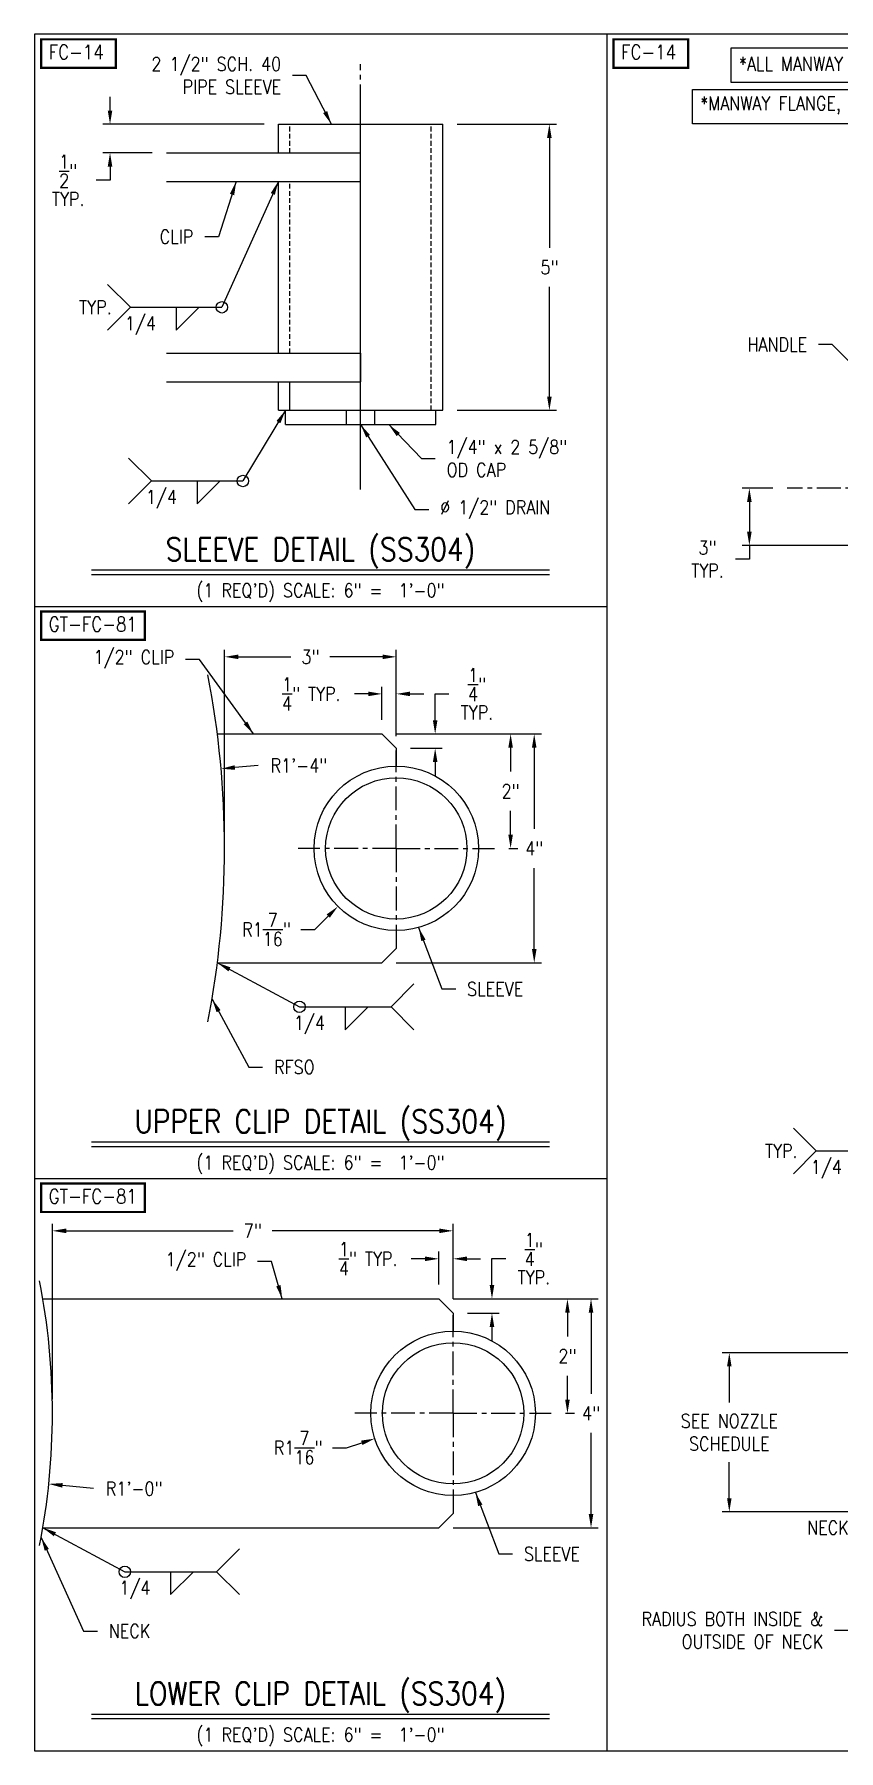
# Model space of a CAD drawing. Extents: x 9 to 135, y 7 to 99.
# Drawn here: x 9 to 51.2, y 9 to 99 of the extents above; entities that cross this region are included whole.
import ezdxf
from ezdxf.enums import TextEntityAlignment as Align

# ---------------------------------------------------------------- set-up
doc = ezdxf.new("R2010")
doc.units = 0
doc.header["$MEASUREMENT"] = 0
doc.header["$PDMODE"] = 33
doc.header["$PDSIZE"] = -0.5
doc.linetypes.add('CENTER', pattern=[2, 1.25, -0.25, 0.25, -0.25])
doc.linetypes.add('HIDDEN', pattern=[0.375, 0.25, -0.125])
doc.layers.get('0').update_dxf_attribs({"linetype": 'CONTINUOUS'})
doc.layers.get('Defpoints').update_dxf_attribs({"linetype": 'CONTINUOUS'})
for name, color, linetype in [('212 SCH 40', 7, 'CONTINUOUS'), ('24T-150-RFSO', 14, 'CONTINUOUS'), ('CAP', 1, 'CONTINUOUS'), ('CENTER', 6, 'CENTER'), ('CLIP', 3, 'CONTINUOUS'), ('DIM', 1, 'CONTINUOUS'), ('NECK', 242, 'CONTINUOUS'), ('TEXT', 4, 'CONTINUOUS')]:
    doc.layers.add(name, color=color, linetype=linetype)
doc.styles.add('ROMANS', font='ROMANS.shx', dxfattribs={"width": 0.85, "height": 0.72})
doc.styles.get("Standard").update_dxf_attribs({"font": 'sanss___.ttf'})
doc.dimstyles.get("Standard").update_dxf_attribs({"dimtxt": 0.18, "dimasz": 0.18, "dimexe": 0.18, "dimexo": 0.0625, "dimgap": 0.09, "dimtad": 0, "dimtih": 1, "dimtoh": 1, "dimdec": 4, "dimzin": 0, "dimdsep": 46, "dimtxsty": 'Standard', "dimcen": 0.09, "dimadec": 0, "dimazin": 0, "dimtfac": 1, "dimtdec": 4, "dimtofl": 0, "dimtmove": 0, "dimatfit": 3, "dimfxl": 1, "dimtolj": 1, "dimtzin": 0, "dimarcsym": 0})

# ---------------------------------------------------------------- blocks, each defined once
blk = doc.blocks.new('*D8')
at = {"layer": 'Defpoints', "color": 0, "transparency": 16777216}
for p in [(48.458, 75.2), (46.477, 72.2), (57.268, 72.2)]:
    blk.add_point(p, dxfattribs=at)
at = {"layer": 'DIM', "color": 0, "lineweight": -2, "transparency": 16777216}
for p, q in [((47.708, 75.2), (46.102, 75.2)), ((46.477, 74.48), (46.477, 72.92)), ((56.518, 72.2), (46.102, 72.2)), ((46.477, 72.2), (46.477, 71.48)), ((46.477, 71.48), (45.757, 71.48))]:
    blk.add_line(p, q, dxfattribs=at)
at = {"layer": 'DIM', "color": 0, "transparency": 16777216}
for points in [[(46.357, 74.48), (46.597, 74.48), (46.477, 75.2)], [(46.357, 72.92), (46.597, 72.92), (46.477, 72.2)]]:
    blk.add_solid(points, dxfattribs=at)
at = {"layer": 'DIM', "color": 0, "transparency": 16777216, "insert": (44.283, 71.48), "char_height": 0.72, "attachment_point": 5, "style": 'ROMANS'}
blk.add_mtext('\\A1;3"\\PTYP.', dxfattribs=at)
blk = doc.blocks.new('*D9')
at = {"layer": 'Defpoints', "color": 0, "transparency": 16777216}
for p in [(53.643, 29.869), (45.426, 21.517), (55.268, 21.517)]:
    blk.add_point(p, dxfattribs=at)
at = {"layer": 'DIM', "color": 0, "lineweight": -2, "transparency": 16777216}
for p, q in [((52.893, 29.869), (45.051, 29.869)), ((45.426, 29.149), (45.426, 27.253)), ((45.426, 22.237), (45.426, 24.133)), ((54.518, 21.517), (45.051, 21.517))]:
    blk.add_line(p, q, dxfattribs=at)
at = {"layer": 'DIM', "color": 0, "transparency": 16777216}
for points in [[(45.306, 29.149), (45.546, 29.149), (45.426, 29.869)], [(45.306, 22.237), (45.546, 22.237), (45.426, 21.517)]]:
    blk.add_solid(points, dxfattribs=at)
at = {"layer": 'DIM', "color": 0, "transparency": 16777216, "insert": (45.426, 25.693), "char_height": 0.72, "attachment_point": 5, "style": 'ROMANS'}
blk.add_mtext('\\A1;SEE NOZZLE\\PSCHEDULE', dxfattribs=at)
blk = doc.blocks.new('*D12')
at = {"layer": 'Defpoints', "color": 0, "transparency": 16777216}
for p in [(30.199, 32.69), (36.942, 32.69), (36.091, 26.69)]:
    blk.add_point(p, dxfattribs=at)
at = {"layer": 'DIM', "color": 0, "lineweight": -2, "transparency": 16777216}
for p, q in [((30.949, 32.69), (37.317, 32.69)), ((36.942, 31.97), (36.942, 30.718)), ((36.942, 27.41), (36.942, 28.661)), ((36.841, 26.69), (37.317, 26.69))]:
    blk.add_line(p, q, dxfattribs=at)
at = {"layer": 'DIM', "color": 0, "transparency": 16777216}
for points in [[(36.822, 31.97), (37.062, 31.97), (36.942, 32.69)], [(36.822, 27.41), (37.062, 27.41), (36.942, 26.69)]]:
    blk.add_solid(points, dxfattribs=at)
at = {"layer": 'DIM', "color": 0, "transparency": 16777216, "insert": (36.942, 29.69), "char_height": 0.72, "attachment_point": 5, "style": 'ROMANS'}
blk.add_mtext('\\A1;2"', dxfattribs=at)
blk = doc.blocks.new('*D13')
at = {"layer": 'Defpoints', "color": 0, "transparency": 16777216}
for p in [(30.199, 32.69), (30.199, 20.69), (38.178, 20.69)]:
    blk.add_point(p, dxfattribs=at)
at = {"layer": 'DIM', "color": 0, "lineweight": -2, "transparency": 16777216}
for p, q in [((30.949, 32.69), (38.553, 32.69)), ((38.178, 31.97), (38.178, 27.718)), ((38.178, 21.41), (38.178, 25.661)), ((30.949, 20.69), (38.553, 20.69))]:
    blk.add_line(p, q, dxfattribs=at)
at = {"layer": 'DIM', "color": 0, "transparency": 16777216}
for points in [[(38.058, 31.97), (38.298, 31.97), (38.178, 32.69)], [(38.058, 21.41), (38.298, 21.41), (38.178, 20.69)]]:
    blk.add_solid(points, dxfattribs=at)
at = {"layer": 'DIM', "color": 0, "transparency": 16777216, "insert": (38.178, 26.69), "char_height": 0.72, "attachment_point": 5, "style": 'ROMANS'}
blk.add_mtext('\\A1;4"', dxfattribs=at)
blk = doc.blocks.new('*D14')
at = {"layer": 'Defpoints', "color": 0, "transparency": 16777216}
for p in [(30.199, 32.69), (32.986, 32.69), (30.949, 31.94)]:
    blk.add_point(p, dxfattribs=at)
at = {"layer": 'DIM', "color": 0, "lineweight": -2, "transparency": 16777216}
for p, q in [((32.986, 33.41), (32.986, 34.801)), ((32.986, 34.801), (33.706, 34.801)), ((30.949, 32.69), (33.361, 32.69)), ((31.699, 31.94), (33.361, 31.94)), ((32.986, 31.22), (32.986, 30.5))]:
    blk.add_line(p, q, dxfattribs=at)
at = {"layer": 'DIM', "color": 0, "transparency": 16777216}
for points in [[(32.866, 33.41), (33.106, 33.41), (32.986, 32.69)], [(32.866, 31.22), (33.106, 31.22), (32.986, 31.94)]]:
    blk.add_solid(points, dxfattribs=at)
at = {"layer": 'DIM', "color": 0, "transparency": 16777216, "insert": (35.18, 34.801), "char_height": 0.72, "attachment_point": 5, "style": 'ROMANS'}
blk.add_mtext('\\A1;{\\H1.000000x;\\S1/4;}"\\PTYP.', dxfattribs=at)
blk = doc.blocks.new('*D15')
at = {"layer": 'Defpoints', "color": 0, "transparency": 16777216}
for p in [(30.199, 34.792), (30.199, 32.69), (30.949, 31.94)]:
    blk.add_point(p, dxfattribs=at)
at = {"layer": 'DIM', "color": 0, "lineweight": -2, "transparency": 16777216}
for p, q in [((30.199, 33.44), (30.199, 35.167)), ((30.949, 32.69), (30.949, 35.167)), ((29.479, 34.792), (28.759, 34.792)), ((31.669, 34.792), (32.389, 34.792))]:
    blk.add_line(p, q, dxfattribs=at)
at = {"layer": 'DIM', "color": 0, "transparency": 16777216}
for points in [[(29.479, 34.912), (29.479, 34.672), (30.199, 34.792)], [(31.669, 34.912), (31.669, 34.672), (30.949, 34.792)]]:
    blk.add_solid(points, dxfattribs=at)
at = {"layer": 'DIM', "color": 0, "transparency": 16777216, "insert": (26.497, 34.792), "char_height": 0.72, "attachment_point": 5, "style": 'ROMANS'}
blk.add_mtext('\\A1;{\\H1.000000x;\\S1/4;}" TYP.', dxfattribs=at)
blk = doc.blocks.new('*D16')
at = {"layer": 'Defpoints', "color": 0, "transparency": 16777216}
for p in [(30.949, 26.69), (26.845, 25.365)]:
    blk.add_point(p, dxfattribs=at)
at = {"layer": 'DIM', "color": 0, "lineweight": -2, "transparency": 16777216}
for p, q in [((24.636, 24.884), (25.356, 24.884)), ((25.356, 24.884), (26.16, 25.143))]:
    blk.add_line(p, q, dxfattribs=at)
at = {"layer": 'DIM', "color": 0, "transparency": 16777216}
blk.add_solid([(26.123, 25.258), (26.196, 25.029), (26.845, 25.365)], dxfattribs=at)
at = {"layer": 'DIM', "color": 0, "transparency": 16777216, "insert": (22.827, 24.884), "char_height": 0.72, "attachment_point": 5, "style": 'ROMANS'}
blk.add_mtext('\\A1;R1{\\H1.000000x;\\S7/16;}"', dxfattribs=at)
blk = doc.blocks.new('*D17')
at = {"layer": 'Defpoints', "color": 0, "transparency": 16777216}
for p in [(27.971, 56.312), (24.913, 53.271)]:
    blk.add_point(p, dxfattribs=at)
at = {"layer": 'DIM', "color": 0, "lineweight": -2, "transparency": 16777216}
for p, q in [((23.696, 52.06), (24.403, 52.763)), ((22.976, 52.06), (23.696, 52.06))]:
    blk.add_line(p, q, dxfattribs=at)
at = {"layer": 'DIM', "color": 0, "transparency": 16777216}
blk.add_solid([(24.318, 52.848), (24.487, 52.678), (24.913, 53.271)], dxfattribs=at)
at = {"layer": 'DIM', "color": 0, "transparency": 16777216, "insert": (21.167, 52.06), "char_height": 0.72, "attachment_point": 5, "style": 'ROMANS'}
blk.add_mtext('\\A1;R1{\\H1.000000x;\\S7/16;}"', dxfattribs=at)
blk = doc.blocks.new('*D18')
at = {"layer": 'Defpoints', "color": 0, "transparency": 16777216}
for p in [(18.971, 66.357), (27.971, 61.454), (18.971, 56.312)]:
    blk.add_point(p, dxfattribs=at)
at = {"layer": 'DIM', "color": 0, "lineweight": -2, "transparency": 16777216}
for p, q in [((18.971, 57.062), (18.971, 66.732)), ((27.971, 62.204), (27.971, 66.732)), ((19.691, 66.357), (22.448, 66.357)), ((27.251, 66.357), (24.493, 66.357))]:
    blk.add_line(p, q, dxfattribs=at)
at = {"layer": 'DIM', "color": 0, "transparency": 16777216}
for points in [[(19.691, 66.477), (19.691, 66.237), (18.971, 66.357)], [(27.251, 66.477), (27.251, 66.237), (27.971, 66.357)]]:
    blk.add_solid(points, dxfattribs=at)
at = {"layer": 'DIM', "color": 0, "transparency": 16777216, "insert": (23.471, 66.357), "char_height": 0.72, "attachment_point": 5, "style": 'ROMANS'}
blk.add_mtext('\\A1;3"', dxfattribs=at)
blk = doc.blocks.new('*D19')
at = {"layer": 'Defpoints', "color": 0, "transparency": 16777216}
for p in [(27.221, 64.414), (27.221, 62.312), (27.971, 61.562)]:
    blk.add_point(p, dxfattribs=at)
at = {"layer": 'DIM', "color": 0, "lineweight": -2, "transparency": 16777216}
for p, q in [((26.501, 64.414), (25.781, 64.414)), ((27.221, 63.062), (27.221, 64.789)), ((27.971, 62.312), (27.971, 64.789)), ((28.691, 64.414), (29.411, 64.414))]:
    blk.add_line(p, q, dxfattribs=at)
at = {"layer": 'DIM', "color": 0, "transparency": 16777216}
for points in [[(26.501, 64.534), (26.501, 64.294), (27.221, 64.414)], [(28.691, 64.534), (28.691, 64.294), (27.971, 64.414)]]:
    blk.add_solid(points, dxfattribs=at)
at = {"layer": 'DIM', "color": 0, "transparency": 16777216, "insert": (23.52, 64.414), "char_height": 0.72, "attachment_point": 5, "style": 'ROMANS'}
blk.add_mtext('\\A1;{\\H1.000000x;\\S1/4;}" TYP.', dxfattribs=at)
blk = doc.blocks.new('*D20')
at = {"layer": 'Defpoints', "color": 0, "transparency": 16777216}
for p in [(27.221, 62.312), (30.008, 62.312), (27.971, 61.562)]:
    blk.add_point(p, dxfattribs=at)
at = {"layer": 'DIM', "color": 0, "lineweight": -2, "transparency": 16777216}
for p, q in [((30.008, 63.032), (30.008, 64.423)), ((30.008, 64.423), (30.728, 64.423)), ((27.971, 62.312), (30.383, 62.312)), ((28.721, 61.562), (30.383, 61.562)), ((30.008, 60.842), (30.008, 60.122))]:
    blk.add_line(p, q, dxfattribs=at)
at = {"layer": 'DIM', "color": 0, "transparency": 16777216}
for points in [[(29.888, 63.032), (30.128, 63.032), (30.008, 62.312)], [(29.888, 60.842), (30.128, 60.842), (30.008, 61.562)]]:
    blk.add_solid(points, dxfattribs=at)
at = {"layer": 'DIM', "color": 0, "transparency": 16777216, "insert": (32.202, 64.423), "char_height": 0.72, "attachment_point": 5, "style": 'ROMANS'}
blk.add_mtext('\\A1;{\\H1.000000x;\\S1/4;}"\\PTYP.', dxfattribs=at)
blk = doc.blocks.new('*D21')
at = {"layer": 'Defpoints', "color": 0, "transparency": 16777216}
for p in [(27.221, 62.312), (33.964, 62.312), (33.113, 56.312)]:
    blk.add_point(p, dxfattribs=at)
at = {"layer": 'DIM', "color": 0, "lineweight": -2, "transparency": 16777216}
for p, q in [((27.971, 62.312), (34.339, 62.312)), ((33.964, 61.592), (33.964, 60.34)), ((33.964, 57.032), (33.964, 58.283)), ((33.863, 56.312), (34.339, 56.312))]:
    blk.add_line(p, q, dxfattribs=at)
at = {"layer": 'DIM', "color": 0, "transparency": 16777216}
for points in [[(33.844, 61.592), (34.084, 61.592), (33.964, 62.312)], [(33.844, 57.032), (34.084, 57.032), (33.964, 56.312)]]:
    blk.add_solid(points, dxfattribs=at)
at = {"layer": 'DIM', "color": 0, "transparency": 16777216, "insert": (33.964, 59.312), "char_height": 0.72, "attachment_point": 5, "style": 'ROMANS'}
blk.add_mtext('\\A1;2"', dxfattribs=at)
blk = doc.blocks.new('*D22')
at = {"layer": 'Defpoints', "color": 0, "transparency": 16777216}
for p in [(27.221, 62.312), (27.221, 50.312), (35.201, 50.312)]:
    blk.add_point(p, dxfattribs=at)
at = {"layer": 'DIM', "color": 0, "lineweight": -2, "transparency": 16777216}
for p, q in [((27.971, 62.312), (35.576, 62.312)), ((35.201, 61.592), (35.201, 57.34)), ((35.201, 51.032), (35.201, 55.283)), ((27.971, 50.312), (35.576, 50.312))]:
    blk.add_line(p, q, dxfattribs=at)
at = {"layer": 'DIM', "color": 0, "transparency": 16777216}
for points in [[(35.081, 61.592), (35.321, 61.592), (35.201, 62.312)], [(35.081, 51.032), (35.321, 51.032), (35.201, 50.312)]]:
    blk.add_solid(points, dxfattribs=at)
at = {"layer": 'DIM', "color": 0, "transparency": 16777216, "insert": (35.201, 56.312), "char_height": 0.72, "attachment_point": 5, "style": 'ROMANS'}
blk.add_mtext('\\A1;4"', dxfattribs=at)
blk = doc.blocks.new('*D23')
at = {"layer": 'Defpoints', "color": 0, "transparency": 16777216}
for p in [(21.791, 94.284), (12.967, 92.784), (15.92, 92.784)]:
    blk.add_point(p, dxfattribs=at)
at = {"layer": 'DIM', "color": 0, "lineweight": -2, "transparency": 16777216}
for p, q in [((12.967, 95.004), (12.967, 95.724)), ((21.041, 94.284), (12.592, 94.284)), ((15.17, 92.784), (12.592, 92.784)), ((12.967, 92.064), (12.967, 91.344)), ((12.967, 91.344), (12.247, 91.344))]:
    blk.add_line(p, q, dxfattribs=at)
at = {"layer": 'DIM', "color": 0, "transparency": 16777216}
for points in [[(12.847, 95.004), (13.087, 95.004), (12.967, 94.284)], [(12.847, 92.064), (13.087, 92.064), (12.967, 92.784)]]:
    blk.add_solid(points, dxfattribs=at)
at = {"layer": 'DIM', "color": 0, "transparency": 16777216, "insert": (10.773, 91.344), "char_height": 0.72, "attachment_point": 5, "style": 'ROMANS'}
blk.add_mtext('\\A1;{\\H1.000000x;\\S1/2;}"\\PTYP.', dxfattribs=at)
blk = doc.blocks.new('*D24')
at = {"layer": 'Defpoints', "color": 0, "transparency": 16777216}
for p in [(30.416, 94.284), (30.416, 79.284), (35.995, 79.284)]:
    blk.add_point(p, dxfattribs=at)
at = {"layer": 'DIM', "color": 0, "lineweight": -2, "transparency": 16777216}
for p, q in [((31.166, 94.284), (36.37, 94.284)), ((35.995, 93.564), (35.995, 87.813)), ((35.995, 80.004), (35.995, 85.756)), ((31.166, 79.284), (36.37, 79.284))]:
    blk.add_line(p, q, dxfattribs=at)
at = {"layer": 'DIM', "color": 0, "transparency": 16777216}
for points in [[(35.875, 93.564), (36.115, 93.564), (35.995, 94.284)], [(35.875, 80.004), (36.115, 80.004), (35.995, 79.284)]]:
    blk.add_solid(points, dxfattribs=at)
at = {"layer": 'DIM', "color": 0, "transparency": 16777216, "insert": (35.995, 86.784), "char_height": 0.72, "attachment_point": 5, "style": 'ROMANS'}
blk.add_mtext('\\A1;5"', dxfattribs=at)
blk = doc.blocks.new('*D31')
at = {"layer": 'Defpoints', "color": 0, "transparency": 16777216}
for p in [(30.949, 36.259), (30.949, 31.94), (9.949, 26.69)]:
    blk.add_point(p, dxfattribs=at)
at = {"layer": 'DIM', "color": 0, "lineweight": -2, "transparency": 16777216}
for p, q in [((9.949, 27.44), (9.949, 36.634)), ((10.669, 36.259), (19.426, 36.259)), ((30.229, 36.259), (21.471, 36.259)), ((30.949, 32.69), (30.949, 36.634))]:
    blk.add_line(p, q, dxfattribs=at)
at = {"layer": 'DIM', "color": 0, "transparency": 16777216}
for points in [[(10.669, 36.379), (10.669, 36.139), (9.949, 36.259)], [(30.229, 36.379), (30.229, 36.139), (30.949, 36.259)]]:
    blk.add_solid(points, dxfattribs=at)
at = {"layer": 'DIM', "color": 0, "transparency": 16777216, "insert": (20.449, 36.259), "char_height": 0.72, "attachment_point": 5, "style": 'ROMANS'}
blk.add_mtext('\\A1;7"', dxfattribs=at)

msp = doc.modelspace()

# ---------------------------------------------------------------- linework, layer by layer
for p, q in [((9, 99), (9, 9)), ((135, 99), (9, 99)), ((39, 99), (39, 9)), ((9, 69), (39, 69)), ((9, 39), (39, 39)), ((9, 9), (135, 9))]:
    msp.add_line(p, q)
at = {"layer": '212 SCH 40'}
for p, q in [((21.7905, 92.78416), (21.7905, 94.28416)), ((21.7905, 94.28416), (30.4155, 94.28416)), ((30.4155, 79.28416), (30.4155, 94.28416)), ((21.7905, 82.28416), (21.7905, 91.28416)), ((21.7905, 79.28416), (21.7905, 80.78416)), ((22.3995, 79.28416), (22.3995, 80.78416)), ((21.7905, 79.28416), (30.4155, 79.28416))]:
    msp.add_line(p, q, dxfattribs=at)
at = {"layer": '212 SCH 40', "linetype": 'HIDDEN'}
for p, q in [((22.3995, 92.78416), (22.3995, 94.28416)), ((29.8065, 79.28416), (29.8065, 94.28416)), ((22.3995, 82.28416), (22.3995, 91.28416))]:
    msp.add_line(p, q, dxfattribs=at)
at = {"layer": '212 SCH 40'}
for centre, radius in [((27.97087, 56.31163), 4.3125), ((27.97087, 56.31163), 3.7035), ((30.94861, 26.68969), 4.3125), ((30.94861, 26.68969), 3.7035)]:
    msp.add_circle(centre, radius, dxfattribs=at)
at = {"layer": '24T-150-RFSO'}
msp.add_arc((-29.02913, 56.31163), 48, 349.0742118, 10.9257882, dxfattribs=at)
at = {"layer": 'CAP'}
for p, q in [((22.1655, 78.53416), (22.1655, 79.28416)), ((22.1655, 79.28416), (30.0405, 79.28416)), ((25.353, 78.53416), (25.353, 79.28416)), ((26.853, 78.53416), (26.853, 79.28416)), ((30.0405, 78.53416), (30.0405, 79.28416)), ((22.1655, 78.53416), (30.0405, 78.53416))]:
    msp.add_line(p, q, dxfattribs=at)
at = {"layer": 'CENTER'}
for p, q in [((26.103, 75.12459), (26.103, 97.43101)), ((26.103, 76.24959), (26.103, 96.30601)), ((67.26835, 75.19971), (48.45769, 75.19971)), ((27.97087, 56.31163), (27.97087, 61.45419)), ((27.97087, 56.31163), (22.82832, 56.31163)), ((27.97087, 56.31163), (27.97087, 51.16908)), ((27.97087, 56.31163), (33.11343, 56.31163)), ((30.94861, 26.68969), (30.94861, 31.83224)), ((30.94861, 26.68969), (25.80606, 26.68969)), ((30.94861, 26.68969), (36.09116, 26.68969)), ((30.94861, 26.68969), (30.94861, 21.54713))]:
    msp.add_line(p, q, dxfattribs=at)
at = {"layer": 'CLIP'}
for p, q in [((15.9195, 92.78416), (26.103, 92.78416)), ((26.103, 91.28416), (26.103, 92.78416)), ((15.9195, 91.28416), (26.103, 91.28416)), ((15.9195, 82.28416), (26.103, 82.28416)), ((26.103, 82.28416), (26.103, 80.78416)), ((15.9195, 80.78416), (26.103, 80.78416)), ((18.5944, 62.31163), (27.22087, 62.31163)), ((27.22087, 62.31163), (27.97087, 61.56163)), ((27.97087, 61.56163), (27.97087, 60.62413)), ((27.97087, 51.99913), (27.97087, 51.06163)), ((27.97087, 51.06163), (27.22087, 50.31163)), ((18.5944, 50.31163), (27.22087, 50.31163)), ((9.44509, 32.68969), (30.19861, 32.68969)), ((30.19861, 32.68969), (30.94861, 31.93969)), ((30.94861, 31.93969), (30.94861, 31.00219)), ((30.94861, 22.37719), (30.94861, 21.43969)), ((30.94861, 21.43969), (30.19861, 20.68969)), ((9.44509, 20.68969), (30.19861, 20.68969))]:
    msp.add_line(p, q, dxfattribs=at)
at = {"layer": 'DIM'}
for p, q in [((14.03188, 84.68699), (12.83188, 85.88699)), ((14.03188, 84.68699), (12.83188, 83.48699)), ((14.03188, 84.68699), (18.83188, 84.68699)), ((16.43188, 84.68699), (16.43188, 83.48699)), ((16.43188, 83.48699), (17.63188, 84.68699)), ((15.13347, 75.58011), (13.93347, 76.78011)), ((15.13347, 75.58011), (13.93347, 74.38011)), ((15.13347, 75.58011), (19.93347, 75.58011)), ((17.53347, 74.38011), (18.73347, 75.58011)), ((17.53347, 75.58011), (17.53347, 74.38011)), ((12, 70.92), (36, 70.92)), ((12, 70.68), (36, 70.68)), ((20.73761, 60.66014), (19.50595, 60.55252)), ((27.69403, 48.00469), (28.89403, 49.20469)), ((22.89403, 48.00469), (27.69403, 48.00469)), ((25.29403, 46.80469), (26.49403, 48.00469)), ((25.29403, 48.00469), (25.29403, 46.80469)), ((27.69403, 48.00469), (28.89403, 46.80469)), ((49.98632, 40.44762), (48.78632, 41.64762)), ((12, 40.92), (36, 40.92)), ((12, 40.68), (36, 40.68)), ((49.98632, 40.44762), (48.78632, 39.24762)), ((49.98632, 40.44762), (54.78632, 40.44762)), ((12.10124, 22.74404), (10.47381, 22.91235)), ((18.54472, 18.38275), (19.74472, 19.58275)), ((13.74472, 18.38275), (18.54472, 18.38275)), ((16.14472, 18.38275), (16.14472, 17.18275)), ((16.14472, 17.18275), (17.34472, 18.38275)), ((18.54472, 18.38275), (19.74472, 17.18275)), ((12, 10.92), (36, 10.92)), ((12, 10.68), (36, 10.68))]:
    msp.add_line(p, q, dxfattribs=at)
for points in [[(45.52561, 98.2905), (70.29231, 98.2905), (70.29231, 96.48167), (45.52561, 96.48167)], [(43.4999, 96.11384), (72.6473, 96.11384), (72.6473, 94.30501), (43.4999, 94.30501)]]:
    msp.add_lwpolyline(points, close=True, dxfattribs=at)
for centre in [(18.83188, 84.68699), (19.93347, 75.58011), (22.89403, 48.00469), (13.74472, 18.38275)]:
    msp.add_circle(centre, 0.3, dxfattribs=at)
for points in [[(19.4955, 60.67207), (19.51639, 60.43298), (18.78868, 60.48985)], [(10.48615, 23.03171), (10.46146, 22.79298), (9.75763, 22.98641)]]:
    msp.add_solid(points, dxfattribs=at)
at = {"layer": 'NECK'}
msp.add_arc((-26.05139, 26.68969), 36, 348.8862839, 11.1137161, dxfattribs=at)
at = {"layer": 'TEXT', "const_width": 0.12012}
for points in [[(9.36274, 98.73669), (9.36274, 97.24684), (13.27614, 97.24684), (13.27614, 98.73669)], [(39.36274, 98.73669), (39.36274, 97.24684), (43.27614, 97.24684), (43.27614, 98.73669)], [(9.36274, 68.73669), (9.36274, 67.24684), (14.79443, 67.24684), (14.79443, 68.73669)], [(9.36274, 38.73669), (9.36274, 37.24684), (14.79443, 37.24684), (14.79443, 38.73669)]]:
    msp.add_lwpolyline(points, close=True, dxfattribs=at)

# ---------------------------------------------------------------- texts
at = {"layer": 'DIM', "style": 'ROMANS', "width": 0.85}
for p in [(12.20108, 84.68699), (48.15553, 40.44762)]:
    msp.add_text('TYP.', height=0.72, dxfattribs=at).set_placement(p, align=Align.MIDDLE_CENTER)
for p in [(13.74388, 83.48699), (14.84547, 74.38011), (22.60603, 46.80469), (49.69832, 39.24762), (13.45672, 17.18275)]:
    msp.add_text('1/4', height=0.72, dxfattribs=at).set_placement(p)
for s, height, p in [('SLEEVE DETAIL (SS304)', 1.2, (24, 71.4)), ('(1 REQ\'D) SCALE: 6" =  1\'-0"', 0.72, (24, 69.48)), ('UPPER CLIP DETAIL (SS304)', 1.2, (24, 41.4)), ('(1 REQ\'D) SCALE: 6" =  1\'-0"', 0.72, (24, 39.48)), ('LOWER CLIP DETAIL (SS304)', 1.2, (24, 11.4)), ('(1 REQ\'D) SCALE: 6" =  1\'-0"', 0.72, (24, 9.48))]:
    msp.add_text(s, height=height, dxfattribs=at).set_placement(p, align=Align.CENTER)
at = {"layer": 'DIM', "char_height": 0.72, "style": 'ROMANS'}
for s, insert, attachment_point in [('2 1/2" SCH. 40\\PPIPE SLEEVE', (21.9334, 96.84535), 6), ('\\A1;CLIP', (17.3324, 88.38308), 6), ('\\A1;HANDLE', (49.50015, 82.73625), 6), ('\\A1;1/4" x 2 5/8"\\POD CAP', (30.60957, 76.76117), 4), ('\\A1;%%C 1/2" DRAIN', (30.27117, 74.0765), 4), ('1/2" CLIP', (16.3298, 66.2219), 6), ('\\A1;R1\'-4"', (22.86761, 60.66014), 5), ('\\A1;SLEEVE', (31.685, 48.94142), 4), ('\\A1;RFSO', (21.56643, 44.84748), 4), ('1/2" CLIP', (20.10518, 34.64208), 6), ('\\A1;R1\'-0"', (14.23124, 22.74404), 5), ('\\A1;NECK', (51.68397, 20.68974), 6), ('\\A1;SLEEVE', (34.66273, 19.31947), 4), ('RADIUS BOTH INSIDE &\\POUTSIDE OF NECK', (50.3463, 15.30985), 6), ('NECK', (12.90325, 15.27513), 4)]:
    msp.add_mtext(s, dxfattribs=dict(at, insert=insert, attachment_point=attachment_point))
at = {"layer": 'TEXT', "char_height": 0.756767, "width": 14.6601839, "attachment_point": 1, "style": 'ROMANS'}
for s, insert in [('FC-14', (9.75002, 98.4486)), ('FC-14', (39.75002, 98.4486)), ('GT-FC-81', (9.75002, 68.4486)), ('GT-FC-81', (9.75002, 38.4486))]:
    msp.add_mtext(s, dxfattribs=dict(at, insert=insert))
at = {"layer": 'TEXT', "char_height": 0.72, "attachment_point": 4, "style": 'ROMANS'}
for s, insert in [('*ALL MANWAY ACCESSORIES ARE MADE OF SS304*', (45.9311, 97.45111)), ('*MANWAY FLANGE, BLIND AND NECK ARE MADE OF AL2205*', (43.90538, 95.27446))]:
    msp.add_mtext(s, dxfattribs=dict(at, insert=insert))

# ---------------------------------------------------------------- dimensions: what is measured, and where the dimension line sits
at = {"layer": 'DIM'}
for base, p1, p2, angle, text, override, picture, middle in [((12.96688, 92.78416), (21.7905, 94.28416), (15.9195, 92.78416), 90, '<>\\PTYP.', {"dimscale": 6, "dimtxt": 0.72, "dimasz": 0.12, "dimexe": 0.0625, "dimexo": 0.125, "dimgap": 0.1, "dimlfac": 0.333333, "dimzin": 3, "dimlunit": 4, "dimtxsty": 'ROMANS', "dimcen": 0}, '*D23', (10.77259, 91.34416)), ((46.47735, 72.19971), (48.45769, 75.19971), (57.26835, 72.19971), 90, '<>\\PTYP.', {"dimscale": 6, "dimtxt": 0.72, "dimasz": 0.12, "dimexe": 0.0625, "dimexo": 0.125, "dimgap": 0.1, "dimzin": 3, "dimlunit": 4, "dimtxsty": 'ROMANS', "dimcen": 0}, '*D8', (44.28306, 71.47971)), ((45.42633, 21.51665), (53.64335, 29.86857), (55.26835, 21.51665), 270, 'SEE NOZZLE\\PSCHEDULE', {"dimscale": 6, "dimtxt": 0.72, "dimasz": 0.12, "dimexe": 0.0625, "dimexo": 0.125, "dimgap": 0.1, "dimzin": 3, "dimlunit": 4, "dimtxsty": 'ROMANS', "dimcen": 0}, '*D9', (45.42633, 25.69261))]:
    dim = msp.add_linear_dim(base=base, p1=p1, p2=p2, angle=angle, text=text, dimstyle='Standard', override=override, dxfattribs=at)
    dim.commit()
    dim.dimension.update_dxf_attribs({"geometry": picture, "text_midpoint": middle})
for base, p1, p2, picture, middle in [((35.99485, 79.28416), (30.4155, 94.28416), (30.4155, 79.28416), '*D24', (35.99485, 86.78416)), ((33.96397, 62.31163), (33.11343, 56.31163), (27.22087, 62.31163), '*D21', (33.96397, 59.31163)), ((35.20074, 50.31163), (27.22087, 62.31163), (27.22087, 50.31163), '*D22', (35.20074, 56.31163)), ((36.94171, 32.68969), (36.09116, 26.68969), (30.19861, 32.68969), '*D12', (36.94171, 29.68969)), ((38.17848, 20.68969), (30.19861, 32.68969), (30.19861, 20.68969), '*D13', (38.17848, 26.68969))]:
    dim = msp.add_linear_dim(base=base, p1=p1, p2=p2, angle=90, dimstyle='Standard', override={"dimscale": 6, "dimtxt": 0.72, "dimasz": 0.12, "dimexe": 0.0625, "dimexo": 0.125, "dimgap": 0.1, "dimlfac": 0.333333, "dimzin": 3, "dimlunit": 4, "dimtxsty": 'ROMANS', "dimcen": 0}, dxfattribs=at)
    dim.commit()
    dim.dimension.update_dxf_attribs({"geometry": picture, "text_midpoint": middle})
dim = msp.add_linear_dim(base=(18.97087, 66.35698), p1=(27.97087, 61.45419), p2=(18.97087, 56.31163), dimstyle='Standard', override={"dimscale": 6, "dimtxt": 0.72, "dimasz": 0.12, "dimexe": 0.0625, "dimexo": 0.125, "dimgap": 0.1, "dimlfac": 0.333333, "dimzin": 3, "dimlunit": 4, "dimtxsty": 'ROMANS', "dimcen": 0}, dxfattribs=at)
dim.commit()
dim.dimension.update_dxf_attribs({"geometry": '*D18', "text_midpoint": (23.47087, 66.35698)})
for base, p1, p2, picture, middle in [((30.00782, 62.31163), (27.97087, 61.56163), (27.22087, 62.31163), '*D20', (32.2021, 64.42313)), ((32.98555, 32.68969), (30.94861, 31.93969), (30.19861, 32.68969), '*D14', (35.17984, 34.80119))]:
    dim = msp.add_linear_dim(base=base, p1=p1, p2=p2, angle=90, text='<>\\PTYP.', dimstyle='Standard', override={"dimscale": 6, "dimtxt": 0.72, "dimasz": 0.12, "dimexe": 0.0625, "dimexo": 0.125, "dimgap": 0.1, "dimlfac": 0.333333, "dimzin": 3, "dimlunit": 4, "dimtxsty": 'ROMANS', "dimcen": 0}, dxfattribs=at)
    dim.commit()
    dim.dimension.update_dxf_attribs({"geometry": picture, "text_midpoint": middle, "dimtype": 160})
for base, p1, p2, picture, middle in [((27.22087, 64.41429), (27.97087, 61.56163), (27.22087, 62.31163), '*D19', (23.51973, 64.41429)), ((30.19861, 34.79235), (30.94861, 31.93969), (30.19861, 32.68969), '*D15', (26.49747, 34.79235))]:
    dim = msp.add_linear_dim(base=base, p1=p1, p2=p2, text='<> TYP.', dimstyle='Standard', override={"dimscale": 6, "dimtxt": 0.72, "dimasz": 0.12, "dimexe": 0.0625, "dimexo": 0.125, "dimgap": 0.1, "dimlfac": 0.333333, "dimzin": 3, "dimlunit": 4, "dimtxsty": 'ROMANS', "dimcen": 0}, dxfattribs=at)
    dim.commit()
    dim.dimension.update_dxf_attribs({"geometry": picture, "text_midpoint": middle})
for center, mpoint, picture, middle in [((27.97087, 56.31163), (24.91311, 53.27062), '*D17', (21.16678, 52.0604)), ((30.94861, 26.68969), (26.84474, 25.3646), '*D16', (22.82655, 24.88389))]:
    dim = msp.add_radius_dim(center=center, mpoint=mpoint, dimstyle='Standard', override={"dimscale": 6, "dimtxt": 0.72, "dimasz": 0.12, "dimexe": 0.0625, "dimexo": 0.125, "dimgap": 0.1, "dimlfac": 0.333333, "dimzin": 3, "dimlunit": 4, "dimtxsty": 'ROMANS', "dimcen": 0}, dxfattribs=at)
    dim.commit()
    dim.dimension.update_dxf_attribs({"geometry": picture, "text_midpoint": middle, "dimtype": 164})
dim = msp.add_linear_dim(base=(30.94861, 36.25881), p1=(9.94861, 26.68969), p2=(30.94861, 31.93969), dimstyle='Standard', override={"dimscale": 6, "dimtxt": 0.72, "dimasz": 0.12, "dimexe": 0.0625, "dimexo": 0.125, "dimgap": 0.1, "dimlfac": 0.333333, "dimzin": 3, "dimlunit": 4, "dimtxsty": 'ROMANS', "dimcen": 0}, dxfattribs=at)
dim.commit()
dim.dimension.update_dxf_attribs({"geometry": '*D31', "text_midpoint": (20.44861, 36.25881), "dimtype": 160})

# ---------------------------------------------------------------- leaders
at = {"layer": 'DIM', "annotation_type": 0, "has_hookline": 1}
for points, override, hookline_direction, text_width in [([(24.57081, 94.28416), (23.2534, 96.84535), (22.5334, 96.84535)], {"dimscale": 6, "dimtxt": 0.72, "dimasz": 0.12, "dimexe": 0.0625, "dimexo": 0.125, "dimgap": 0.1, "dimlfac": 0.333333, "dimzin": 3, "dimlunit": 4, "dimtxsty": 'ROMANS', "dimcen": 0}, 1, 7.752), ([(19.58144, 91.28416), (18.6524, 88.38308), (17.9324, 88.38308)], {"dimscale": 6, "dimtxt": 0.72, "dimasz": 0.12, "dimexe": 0.0625, "dimexo": 0.125, "dimgap": 0.1, "dimlfac": 0.333333, "dimzin": 3, "dimlunit": 4, "dimtxsty": 'ROMANS', "dimcen": 0}, 1, 1.77771), ([(57.01835, 76.50285), (50.82015, 82.73625), (50.10015, 82.73625)], {"dimscale": 6, "dimtxt": 0.72, "dimasz": 0.12, "dimexe": 0.0625, "dimexo": 0.125, "dimgap": 0.1, "dimzin": 3, "dimlunit": 4, "dimtxsty": 'ROMANS', "dimcen": 0}, 1, 3.29314), ([(26.103, 78.53416), (28.95117, 74.0765), (29.67117, 74.0765)], {"dimscale": 6, "dimtxt": 0.72, "dimasz": 0.12, "dimexe": 0.0625, "dimexo": 0.125, "dimgap": 0.1, "dimlfac": 0.333333, "dimzin": 3, "dimlunit": 4, "dimtxsty": 'ROMANS', "dimcen": 0}, 0, 6.41143), ([(27.5731, 78.53416), (29.28957, 76.76117), (30.00957, 76.76117)], {"dimscale": 6, "dimtxt": 0.72, "dimasz": 0.12, "dimexe": 0.0625, "dimexo": 0.125, "dimgap": 0.1, "dimlfac": 0.333333, "dimzin": 3, "dimlunit": 4, "dimtxsty": 'ROMANS', "dimcen": 0}, 0, 7.11086), ([(20.49082, 62.31163), (17.6498, 66.2219), (16.9298, 66.2219)], {"dimscale": 6, "dimtxt": 0.72, "dimasz": 0.12, "dimexe": 0.0625, "dimexo": 0.125, "dimgap": 0.1, "dimzin": 3, "dimlunit": 4, "dimtxsty": 'ROMANS', "dimcen": 0}, 1, 4.51714), ([(29.13888, 52.16032), (30.365, 48.94142), (31.085, 48.94142)], {"dimscale": 6, "dimtxt": 0.72, "dimasz": 0.12, "dimexe": 0.0625, "dimexo": 0.125, "dimgap": 0.1, "dimlfac": 0.333333, "dimzin": 3, "dimlunit": 4, "dimtxsty": 'ROMANS', "dimcen": 0}, 0, 3.11829), ([(18.31611, 48.41045), (20.24643, 44.84748), (20.96643, 44.84748)], {"dimscale": 6, "dimtxt": 0.72, "dimasz": 0.12, "dimexe": 0.0625, "dimexo": 0.125, "dimgap": 0.1, "dimlfac": 0.333333, "dimzin": 3, "dimlunit": 4, "dimtxsty": 'ROMANS', "dimcen": 0}, 0, 2.15657), ([(21.99338, 32.68969), (21.42518, 34.64208), (20.70518, 34.64208)], {"dimscale": 6, "dimtxt": 0.72, "dimasz": 0.12, "dimexe": 0.0625, "dimexo": 0.125, "dimgap": 0.1, "dimzin": 3, "dimlunit": 4, "dimtxsty": 'ROMANS', "dimcen": 0}, 1, 4.51714), ([(32.11662, 22.53837), (33.34273, 19.31947), (34.06273, 19.31947)], {"dimscale": 6, "dimtxt": 0.72, "dimasz": 0.12, "dimexe": 0.0625, "dimexo": 0.125, "dimgap": 0.1, "dimlfac": 0.333333, "dimzin": 3, "dimlunit": 4, "dimtxsty": 'ROMANS', "dimcen": 0}, 0, 3.11829), ([(9.35618, 20.18553), (11.58325, 15.27513), (12.30325, 15.27513)], {"dimscale": 6, "dimtxt": 0.72, "dimasz": 0.12, "dimexe": 0.0625, "dimexo": 0.125, "dimgap": 0.1, "dimlfac": 0.333333, "dimzin": 3, "dimlunit": 4, "dimtxsty": 'ROMANS', "dimcen": 0}, 0, 2.21486), ([(54.73322, 20.59107), (51.6663, 15.30985), (50.9463, 15.30985)], {"dimscale": 6, "dimtxt": 0.72, "dimasz": 0.12, "dimexe": 0.0625, "dimexo": 0.125, "dimgap": 0.1, "dimzin": 3, "dimlunit": 4, "dimtxsty": 'ROMANS', "dimcen": 0}, 1, 10.812)]:
    msp.add_leader(points, dimstyle='Standard', override=override, dxfattribs=dict(at, hookline_direction=hookline_direction, text_width=text_width))
at = {"layer": 'DIM'}
for points in [[(21.7905, 91.28416), (18.83188, 84.68699)], [(22.1655, 79.28416), (19.93347, 75.58011)], [(18.5944, 50.31163), (22.89403, 48.00469)], [(9.44509, 20.68969), (13.74472, 18.38275)]]:
    msp.add_leader(points, dimstyle='Standard', override={"dimscale": 6, "dimtxt": 0.72, "dimasz": 0.12, "dimexe": 0.0625, "dimexo": 0.125, "dimgap": 0.1, "dimlfac": 0.333333, "dimzin": 3, "dimlunit": 4, "dimtxsty": 'ROMANS', "dimcen": 0}, dxfattribs=at)
at = {"layer": 'DIM', "annotation_type": 0, "has_hookline": 1, "hookline_direction": 1}
msp.add_leader([(55.26835, 24.91466), (53.00397, 20.68974), (52.28397, 20.68974)], dimstyle='Standard', override={"dimscale": 6, "dimtxt": 0.72, "dimasz": 0.12, "dimexe": 0.0625, "dimexo": 0.125, "dimgap": 0.1, "dimzin": 3, "dimlunit": 4, "dimtxsty": 'ROMANS', "dimcen": 0}, dxfattribs=at)

doc.saveas('drawing.dxf')
